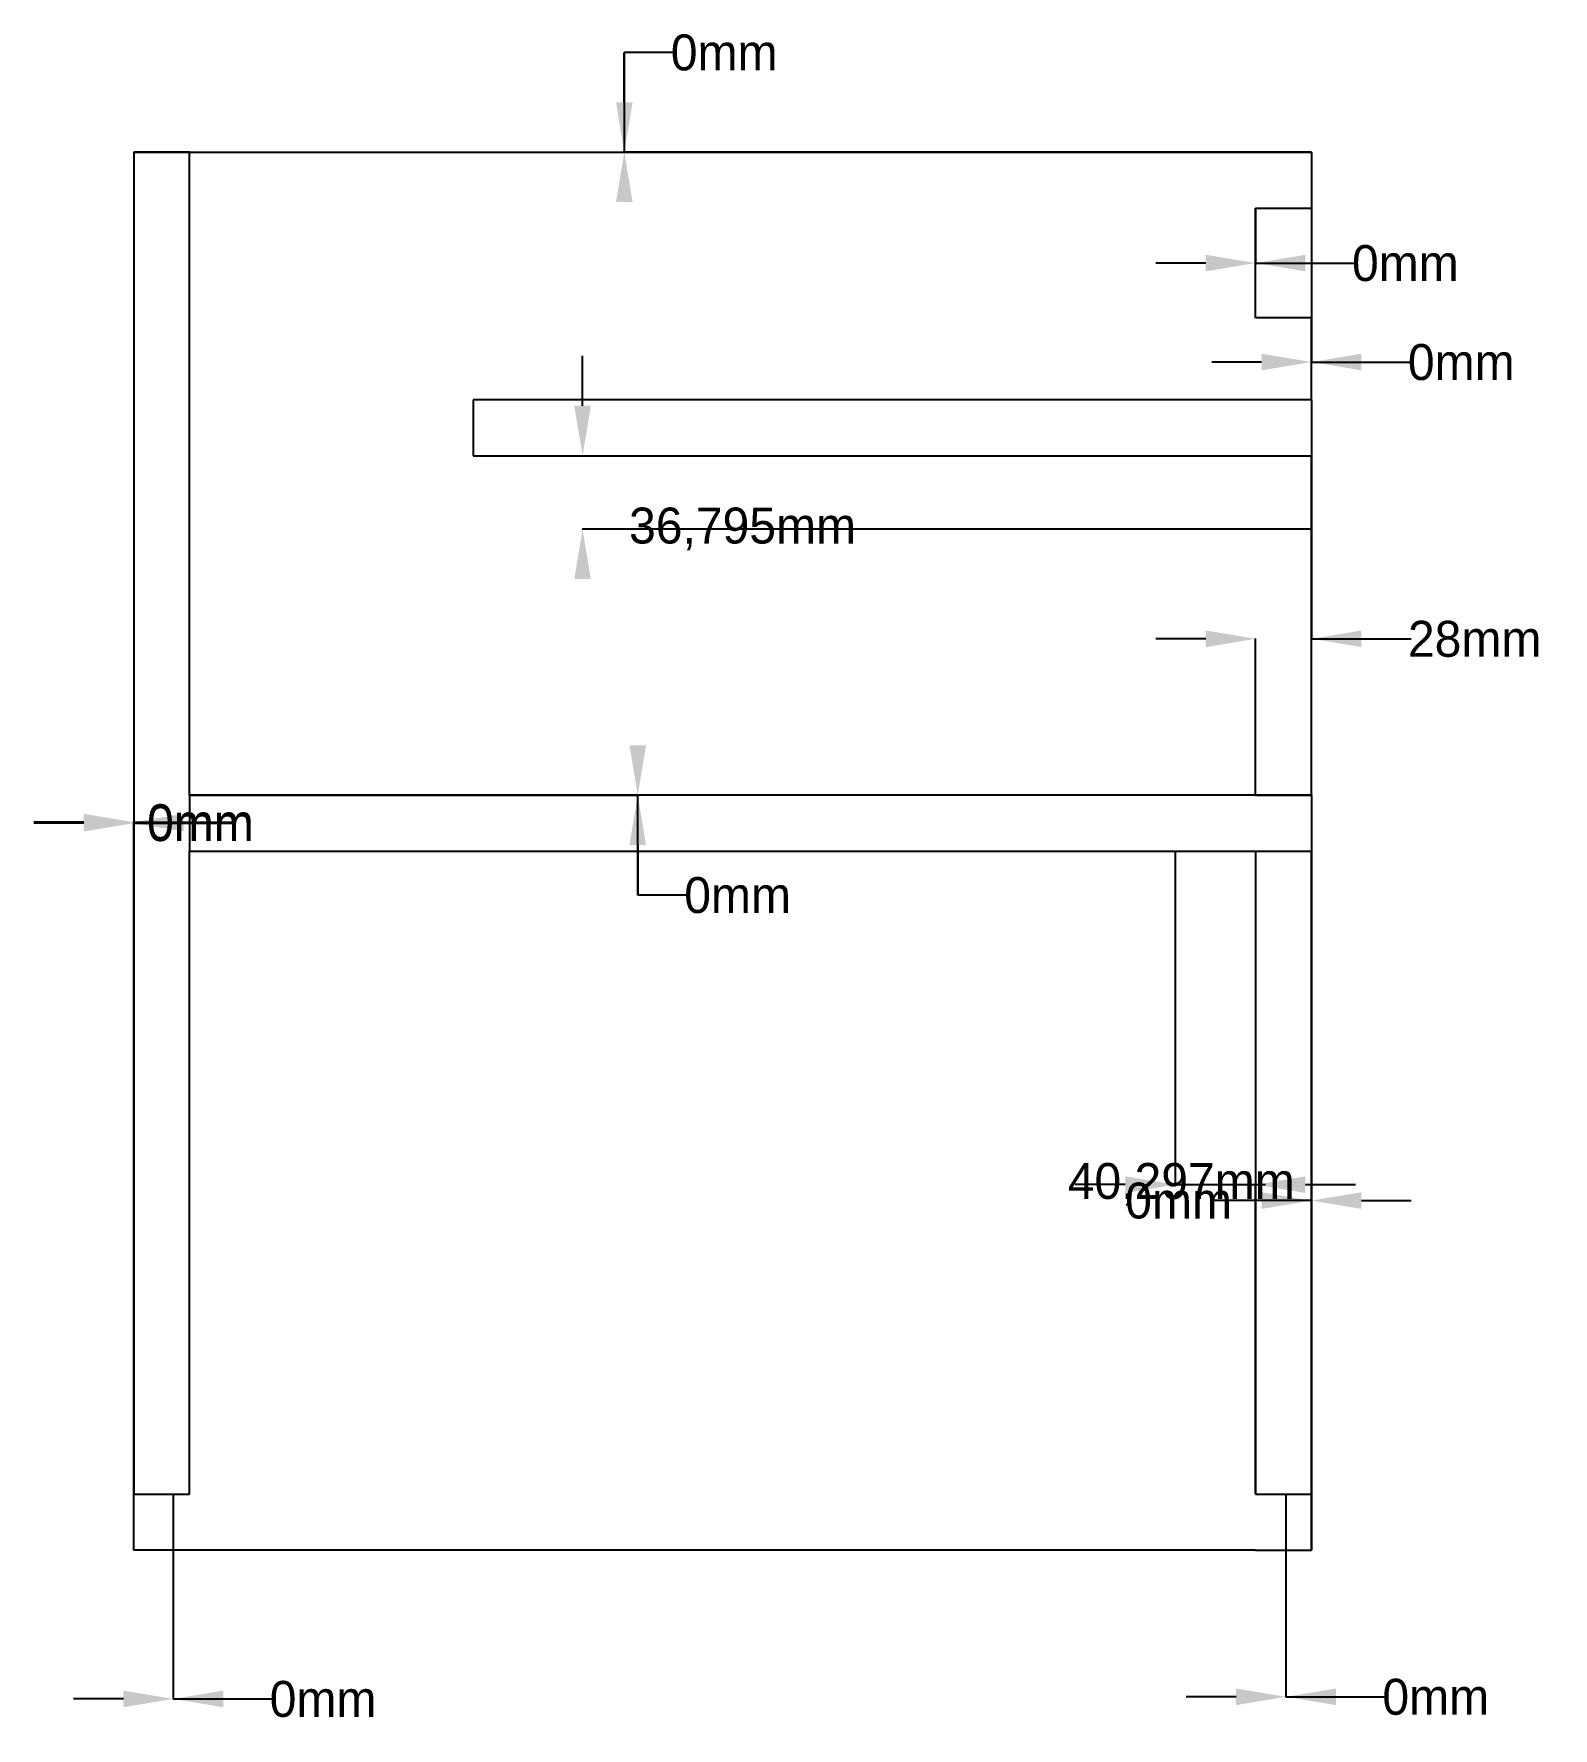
# Model space of a CAD drawing. Extents: x -50 to 711, y -89 to 759.
import ezdxf

# ---------------------------------------------------------------- set-up
doc = ezdxf.new("R2010")
doc.units = 0
doc.layers.get('0').update_dxf_attribs({"linetype": 'CONTINUOUS'})
doc.layers.get('DEFPOINTS').update_dxf_attribs({"linetype": 'CONTINUOUS'})
doc.styles.add('SPACECLAIM_ASME_CB', font='SpaceClaim ASME.ttf')
doc.dimstyles.new('SPACECLAIM_ASME_CB', dxfattribs={"dimtxt": 0.18, "dimasz": 0.18, "dimexe": 0.18, "dimexo": 0.0625, "dimgap": 0.09, "dimtad": 0, "dimtih": 1, "dimtoh": 1, "dimzin": 0, "dimcen": 0.09, "dimazin": 3, "dimtfac": 1, "dimtofl": 0, "dimtmove": 0, "dimatfit": 3})

# ---------------------------------------------------------------- blocks, each defined once
blk = doc.blocks.new('*D1')
at = {"color": 7}
for p, q in [((0, 699.94), (0, 364.31)), ((-25, 364.49), (-50, 364.49)), ((0, 0.06), (0, 364.67)), ((0, 364.49), (50, 364.49)), ((25, 364.49), (50, 364.49))]:
    blk.add_line(p, q, dxfattribs=at)
for points in [[(-25, 360.32), (-25, 368.66), (0, 364.49)], [(25, 368.66), (25, 360.32), (0, 364.49)]]:
    blk.add_solid(points, dxfattribs=at)
at = {"layer": 'DEFPOINTS', "color": 0}
for p in [(0, 700), (0, 364.49), (0, 0)]:
    blk.add_point(p, dxfattribs=at)
at = {"color": 7, "linetype": 'CONTINUOUS', "style": 'SPACECLAIM_ASME_CB'}
blk.add_text('0mm', height=18, dxfattribs=at).set_placement((6.71, 355.49))
blk = doc.blocks.new('*D2')
at = {"color": 7}
for p, q in [((270.76, 750), (245.76, 750)), ((245.76, 750), (245.76, 700)), ((245.76, 725), (245.76, 750)), ((0.06, 700), (245.94, 700)), ((589.94, 700), (245.58, 700))]:
    blk.add_line(p, q, dxfattribs=at)
for points in [[(241.6, 725), (249.93, 725), (245.76, 700)], [(249.93, 675), (241.6, 675), (245.76, 700)]]:
    blk.add_solid(points, dxfattribs=at)
at = {"layer": 'DEFPOINTS', "color": 0}
for p in [(0, 700), (245.76, 700), (590, 700)]:
    blk.add_point(p, dxfattribs=at)
at = {"color": 7, "linetype": 'CONTINUOUS', "style": 'SPACECLAIM_ASME_CB'}
blk.add_text('0mm', height=18, dxfattribs=at).set_placement((269.05, 741))
blk = doc.blocks.new('*D3')
at = {"color": 7}
for p, q in [((0, 699.94), (0, 363.82)), ((-25, 364), (-50, 364)), ((0, 28.06), (0, 364.18)), ((0, 364), (50, 364)), ((25, 364), (50, 364))]:
    blk.add_line(p, q, dxfattribs=at)
for points in [[(-25, 359.83), (-25, 368.17), (0, 364)], [(25, 368.17), (25, 359.83), (0, 364)]]:
    blk.add_solid(points, dxfattribs=at)
at = {"layer": 'DEFPOINTS', "color": 0}
for p in [(0, 700), (0, 364), (0, 28)]:
    blk.add_point(p, dxfattribs=at)
at = {"color": 7, "linetype": 'CONTINUOUS', "style": 'SPACECLAIM_ASME_CB'}
blk.add_text('0mm', height=18, dxfattribs=at).set_placement((6.71, 355))
blk = doc.blocks.new('*D4')
at = {"color": 7}
for p, q in [((28.06, 378), (252.68, 378)), ((589.94, 378), (252.32, 378)), ((252.5, 328), (252.5, 378)), ((252.5, 353), (252.5, 328)), ((277.5, 328), (252.5, 328))]:
    blk.add_line(p, q, dxfattribs=at)
for points in [[(248.33, 403), (256.67, 403), (252.5, 378)], [(256.67, 353), (248.33, 353), (252.5, 378)]]:
    blk.add_solid(points, dxfattribs=at)
at = {"layer": 'DEFPOINTS', "color": 0}
for p in [(28, 378), (344.08, 378), (590, 378)]:
    blk.add_point(p, dxfattribs=at)
at = {"color": 7, "linetype": 'CONTINUOUS', "style": 'SPACECLAIM_ASME_CB'}
blk.add_text('0mm', height=18, dxfattribs=at).set_placement((275.79, 319))
blk = doc.blocks.new('*D5')
at = {"color": 7}
for p, q in [((521.7, 349.94), (521.7, 182.78)), ((496.7, 182.96), (471.7, 182.96)), ((521.7, 182.96), (566.99, 182.96)), ((562, 28.06), (562, 183.14)), ((587, 182.96), (612, 182.96))]:
    blk.add_line(p, q, dxfattribs=at)
for points in [[(496.7, 178.8), (496.7, 187.13), (521.7, 182.96)], [(587, 187.13), (587, 178.8), (562, 182.96)]]:
    blk.add_solid(points, dxfattribs=at)
at = {"layer": 'DEFPOINTS', "color": 0}
for p in [(521.7, 350), (521.7, 182.96), (562, 28)]:
    blk.add_point(p, dxfattribs=at)
at = {"color": 7, "linetype": 'CONTINUOUS', "style": 'SPACECLAIM_ASME_CB'}
blk.add_text('40,297mm', height=18, dxfattribs=at).set_placement((467.9, 175.8))
blk = doc.blocks.new('*D6')
at = {"color": 7}
for p, q in [((590, 349.94), (590, 174.82)), ((590, 175), (540, 175)), ((565, 175), (540, 175)), ((590, 0.06), (590, 175.18)), ((615, 175), (640, 175))]:
    blk.add_line(p, q, dxfattribs=at)
for points in [[(565, 170.83), (565, 179.17), (590, 175)], [(615, 179.17), (615, 170.83), (590, 175)]]:
    blk.add_solid(points, dxfattribs=at)
at = {"layer": 'DEFPOINTS', "color": 0}
for p in [(590, 350), (590, 175), (590, 0)]:
    blk.add_point(p, dxfattribs=at)
at = {"color": 7, "linetype": 'CONTINUOUS', "style": 'SPACECLAIM_ASME_CB'}
blk.add_text('0mm', height=18, dxfattribs=at).set_placement((496.71, 166))
blk = doc.blocks.new('*D7')
at = {"color": 7}
for p, q in [((577.23, 27.94), (577.23, -73.69)), ((577.23, -0.06), (577.23, -73.69)), ((552.23, -73.51), (527.23, -73.51)), ((577.23, -73.51), (627.23, -73.51)), ((602.23, -73.51), (627.23, -73.51))]:
    blk.add_line(p, q, dxfattribs=at)
for points in [[(552.23, -77.67), (552.23, -69.34), (577.23, -73.51)], [(602.23, -69.34), (602.23, -77.67), (577.23, -73.51)]]:
    blk.add_solid(points, dxfattribs=at)
at = {"layer": 'DEFPOINTS', "color": 0}
for p in [(577.23, 28), (577.23, 0), (577.23, -73.51)]:
    blk.add_point(p, dxfattribs=at)
at = {"color": 7, "linetype": 'CONTINUOUS', "style": 'SPACECLAIM_ASME_CB'}
blk.add_text('0mm', height=18, dxfattribs=at).set_placement((625.52, -82.51))
blk = doc.blocks.new('*D8')
at = {"color": 7}
for p, q in [((19.84, 27.94), (19.84, -74.76)), ((19.84, -0.06), (19.84, -74.76)), ((-5.16, -74.58), (-30.16, -74.58)), ((19.84, -74.58), (69.84, -74.58)), ((44.84, -74.58), (69.84, -74.58))]:
    blk.add_line(p, q, dxfattribs=at)
for points in [[(-5.16, -78.74), (-5.16, -70.41), (19.84, -74.58)], [(44.84, -70.41), (44.84, -78.74), (19.84, -74.58)]]:
    blk.add_solid(points, dxfattribs=at)
at = {"layer": 'DEFPOINTS', "color": 0}
for p in [(19.84, 28), (19.84, 0), (19.84, -74.58)]:
    blk.add_point(p, dxfattribs=at)
at = {"color": 7, "linetype": 'CONTINUOUS', "style": 'SPACECLAIM_ASME_CB'}
blk.add_text('0mm', height=18, dxfattribs=at).set_placement((68.13, -83.58))
blk = doc.blocks.new('*D9')
at = {"color": 7}
for p, q in [((562, 671.94), (562, 644.32)), ((537, 644.5), (512, 644.5)), ((562, 617.06), (562, 644.68)), ((562, 644.5), (612, 644.5)), ((587, 644.5), (612, 644.5))]:
    blk.add_line(p, q, dxfattribs=at)
for points in [[(537, 640.33), (537, 648.67), (562, 644.5)], [(587, 648.67), (587, 640.33), (562, 644.5)]]:
    blk.add_solid(points, dxfattribs=at)
at = {"layer": 'DEFPOINTS', "color": 0}
for p in [(562, 672), (562, 644.5), (562, 617)]:
    blk.add_point(p, dxfattribs=at)
at = {"color": 7, "linetype": 'CONTINUOUS', "style": 'SPACECLAIM_ASME_CB'}
blk.add_text('0mm', height=18, dxfattribs=at).set_placement((610.29, 635.5))
blk = doc.blocks.new('*D10')
at = {"color": 7}
for p, q in [((590, 699.94), (590, 594.76)), ((590, 671.94), (590, 594.76)), ((565, 594.94), (540, 594.94)), ((590, 594.94), (640, 594.94)), ((615, 594.94), (640, 594.94))]:
    blk.add_line(p, q, dxfattribs=at)
for points in [[(565, 590.77), (565, 599.1), (590, 594.94)], [(615, 599.1), (615, 590.77), (590, 594.94)]]:
    blk.add_solid(points, dxfattribs=at)
at = {"layer": 'DEFPOINTS', "color": 0}
for p in [(590, 700), (590, 672), (590, 594.94)]:
    blk.add_point(p, dxfattribs=at)
at = {"color": 7, "linetype": 'CONTINUOUS', "style": 'SPACECLAIM_ASME_CB'}
blk.add_text('0mm', height=18, dxfattribs=at).set_placement((638.29, 585.94))
blk = doc.blocks.new('*D11')
at = {"color": 7}
for p, q in [((590, 547.94), (590, 456.14)), ((537, 456.32), (512, 456.32)), ((562, 378.06), (562, 456.5)), ((590, 456.32), (640, 456.32)), ((615, 456.32), (640, 456.32))]:
    blk.add_line(p, q, dxfattribs=at)
for points in [[(537, 452.15), (537, 460.49), (562, 456.32)], [(615, 460.49), (615, 452.15), (590, 456.32)]]:
    blk.add_solid(points, dxfattribs=at)
at = {"layer": 'DEFPOINTS', "color": 0}
for p in [(590, 548), (562, 456.32), (562, 378)]:
    blk.add_point(p, dxfattribs=at)
at = {"color": 7, "linetype": 'CONTINUOUS', "style": 'SPACECLAIM_ASME_CB'}
blk.add_text('28mm', height=18, dxfattribs=at).set_placement((638.31, 447.32))
blk = doc.blocks.new('*D12')
at = {"color": 7}
for p, q in [((224.85, 573), (224.85, 598)), ((170.06, 548), (225.03, 548)), ((589.94, 511.21), (224.67, 511.21)), ((249.85, 511.21), (224.85, 511.21)), ((224.85, 511.21), (224.85, 511.21))]:
    blk.add_line(p, q, dxfattribs=at)
for points in [[(220.69, 573), (229.02, 573), (224.85, 548)], [(229.02, 486.21), (220.69, 486.21), (224.85, 511.21)]]:
    blk.add_solid(points, dxfattribs=at)
at = {"layer": 'DEFPOINTS', "color": 0}
for p in [(170, 548), (224.85, 548), (590, 511.21)]:
    blk.add_point(p, dxfattribs=at)
at = {"color": 7, "linetype": 'CONTINUOUS', "style": 'SPACECLAIM_ASME_CB'}
blk.add_text('36,795mm', height=18, dxfattribs=at).set_placement((248.14, 504.04))

msp = doc.modelspace()

# ---------------------------------------------------------------- linework, layer by layer
at = {"color": 7}
for p, q in [((28, 700), (0, 700)), ((0, 700), (0, 28)), ((28, 378), (28, 700)), ((562, 617), (562, 672)), ((562, 672), (590, 672)), ((590, 672), (590, 617)), ((590, 617), (562, 617)), ((590, 576), (170, 576)), ((170, 576), (170, 548)), ((590, 576), (590, 548)), ((170, 548), (590, 548)), ((562, 378), (28, 378)), ((28, 378), (28, 350)), ((562, 378), (590, 378)), ((590, 378), (590, 0)), ((28, 350), (590, 350)), ((28, 28), (28, 350)), ((562, 350), (562, 28)), ((0, 28), (28, 28)), ((562, 28), (590, 28))]:
    msp.add_line(p, q, dxfattribs=at)
for p, q in [((28, 700), (562, 700)), ((562, 700), (590, 700)), ((590, 700), (590, 672)), ((590, 576), (590, 617)), ((590, 378), (590, 548)), ((590, 28), (590, 350)), ((0, 0), (0, 28)), ((28, 0), (0, 0)), ((562, 0), (28, 0)), ((562, 0), (590, 0))]:
    msp.add_line(p, q)

# ---------------------------------------------------------------- dimensions: what is measured, and where the dimension line sits
for base, p1, p2, angle, picture, middle in [((245.763, 700), (0, 700), (590, 700), 90, '*D2', (291.553, 750)), ((224.854, 548), (590, 511.2051), (170, 548), 270, '*D12', (298.544, 511.2051)), ((252.4986497689, 378), (28, 378), (590, 378), 90, '*D4', (298.2886497689, 328)), ((521.7029, 182.9642), (562, 28), (521.7029, 350), 180, '*D5', (518.2559, 182.9642)), ((590, 175), (590, 0), (590, 350), 180, '*D6', (519.21, 175))]:
    dim = msp.add_linear_dim(base=base, p1=p1, p2=p2, angle=angle, text='{\\fSpaceClaim ASME CB|b0|i0;<>}', dimstyle='SPACECLAIM_ASME_CB', override={"dimtxt": 18, "dimasz": 25, "dimtad": 0, "dimtih": 1, "dimtoh": 1, "dimdec": 3, "dimlfac": 1, "dimzin": 8, "dimdsep": 44, "dimlunit": 2, "dimpost": 'mm', "dimsah": 1, "dimclrd": 7, "dimclre": 7, "dimclrt": 7, "dimadec": 1, "dimtdec": 3, "dimtix": 1, "dimtzin": 8}, dxfattribs=at)
    dim.commit()
    dim.dimension.update_dxf_attribs({"geometry": picture, "text_midpoint": middle, "dimtype": 160})
for base, p1, p2, picture, middle in [((0, 364.4905598876), (0, 700), (0, 0), '*D1', (29.21, 364.4905598876)), ((0, 364), (0, 700), (0, 28), '*D3', (29.21, 364)), ((590, 594.9368315421), (590, 700), (590, 672), '*D10', (660.79, 594.9368315421)), ((562, 644.5000021082), (562, 672), (562, 617.0000042165), '*D9', (632.79, 644.5000021082)), ((562, 456.3216), (590, 548), (562, 378), '*D11', (667.099, 456.3216)), ((19.8358488034, -74.5751957511), (19.8358488034, 28), (19.8358488034, 0), '*D8', (90.6258488034, -74.5751957511)), ((577.2286370761, -73.5073934747), (577.2286370761, 28), (577.2286370761, 0), '*D7', (648.0186370761, -73.5073934747))]:
    dim = msp.add_linear_dim(base=base, p1=p1, p2=p2, text='{\\fSpaceClaim ASME CB|b0|i0;<>}', dimstyle='SPACECLAIM_ASME_CB', override={"dimtxt": 18, "dimasz": 25, "dimtad": 0, "dimtih": 1, "dimtoh": 1, "dimdec": 3, "dimlfac": 1, "dimzin": 8, "dimdsep": 44, "dimlunit": 2, "dimpost": 'mm', "dimsah": 1, "dimclrd": 7, "dimclre": 7, "dimclrt": 7, "dimadec": 1, "dimtdec": 3, "dimtix": 1, "dimtzin": 8}, dxfattribs=at)
    dim.commit()
    dim.dimension.update_dxf_attribs({"geometry": picture, "text_midpoint": middle, "dimtype": 160})

doc.saveas('drawing.dxf')
